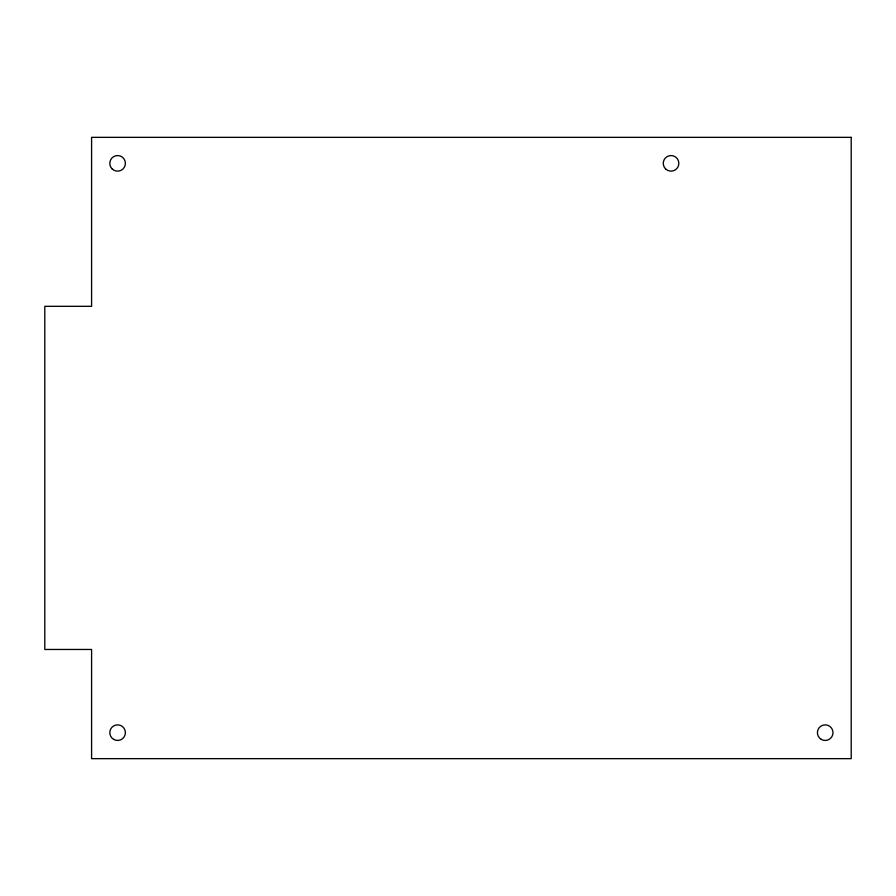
<?xml version="1.0" encoding="UTF-8"?>
<svg xmlns="http://www.w3.org/2000/svg" width="896" height="896" viewBox="0 0 896 896"><rect width="100%" height="100%" fill="white"/><g stroke="black" fill="none" stroke-linecap="round" stroke-linejoin="round"><path stroke-width="1.34" d="M851.2 137.346L91.594 137.346L91.594 306.32L44.8 306.32L44.8 649.466L91.594 649.466L91.594 758.654L851.2 758.654L851.2 137.346M112.078 168.862A7.795 7.795 0 0 0 125.126 165.357A7.795 7.795 0 0 0 115.573 155.814A7.795 7.795 0 0 0 112.078 168.862M821.307 739.413A7.795 7.795 0 0 0 833 732.659A7.795 7.795 0 0 0 821.307 725.906A7.795 7.795 0 0 0 821.307 739.413M113.691 739.413A7.795 7.795 0 0 0 125.384 732.659A7.795 7.795 0 0 0 113.691 725.906A7.795 7.795 0 0 0 113.691 739.413M665.538 168.862A7.795 7.795 0 0 0 678.574 165.357A7.795 7.795 0 0 0 669.032 155.814A7.795 7.795 0 0 0 665.538 168.862"/></g></svg>
